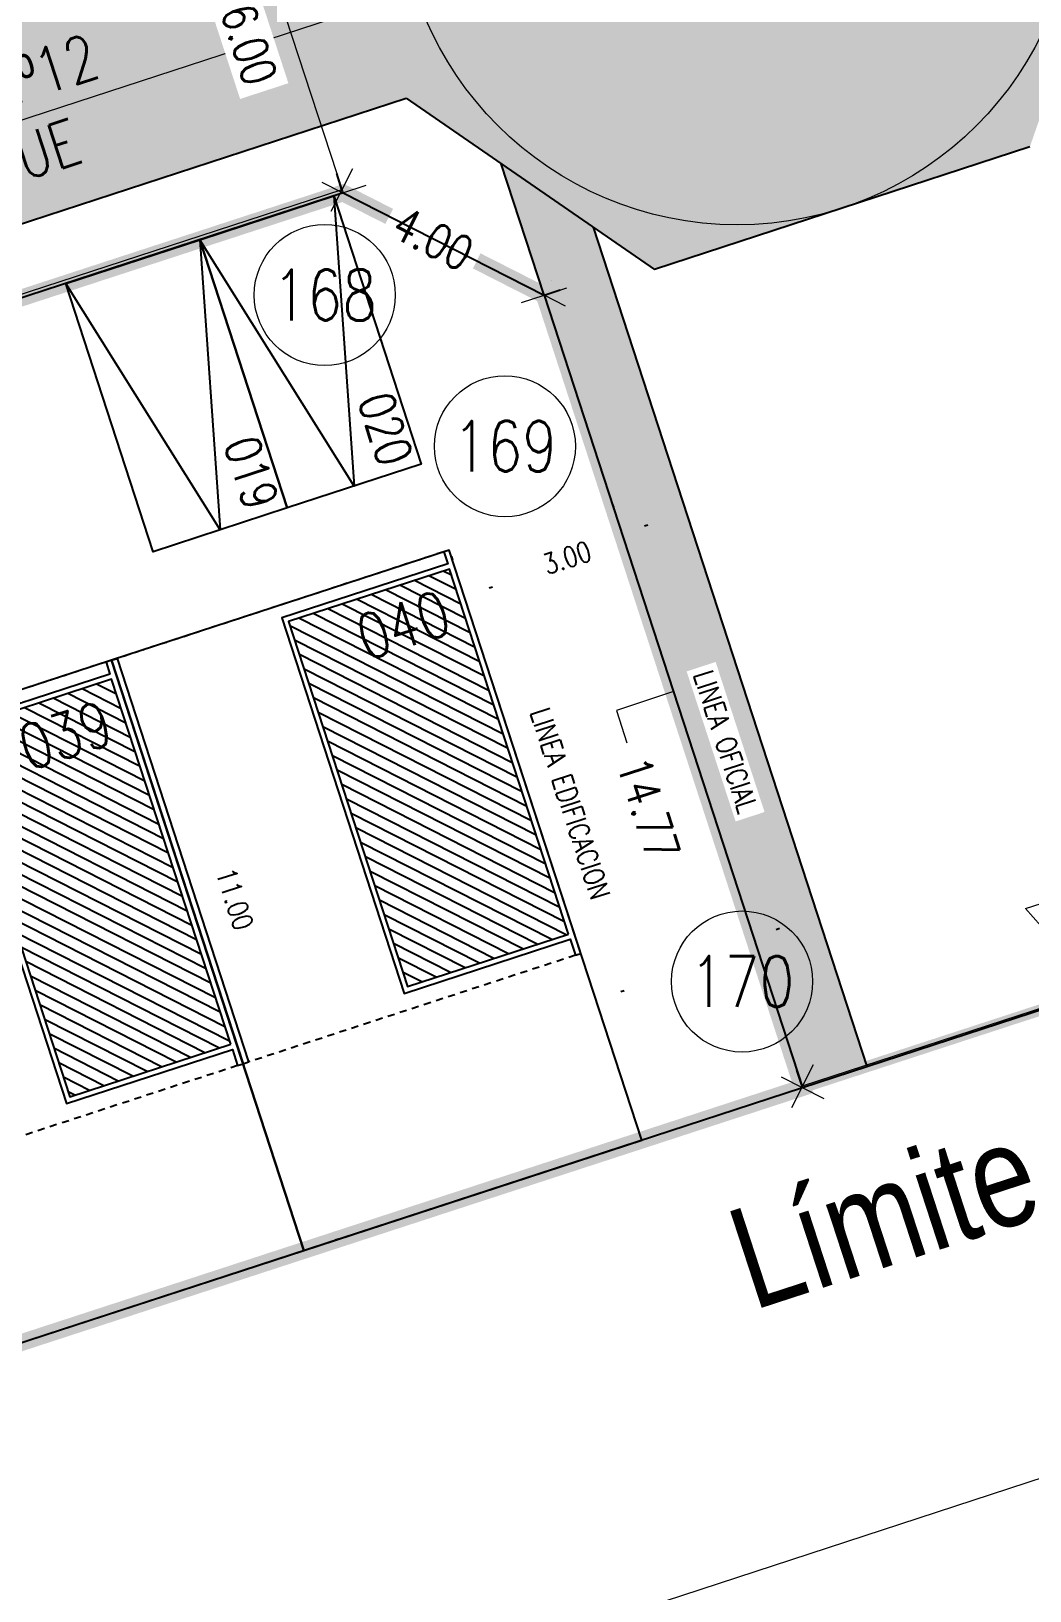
# Model space of a CAD drawing. Header units: metres. Extents: x 733085 to 734585, y 6084499 to 6087418.
# Drawn here: x 733611.74 to 733629.44, y 6086580.74 to 6086608.38 of the extents above; entities that cross this region are included whole.
import ezdxf

# ---------------------------------------------------------------- set-up
doc = ezdxf.new("R2010")
doc.units = ezdxf.units.M
doc.header["$LTSCALE"] = 5
doc.header["$MEASUREMENT"] = 0
doc.linetypes.add('HIDDEN', pattern=[0.375, 0.25, -0.125])
doc.linetypes.add('PHANTOM2', pattern=[1.25, 0.625, -0.125, 0.125, -0.125, 0.125, -0.125])
doc.layers.get('0').update_dxf_attribs({"color": 30})
doc.layers.get('DEFPOINTS').update_dxf_attribs({"color": 210})
doc.layers.add('U-ANNO-DIMS', color=210, linetype='Continuous', lineweight=18, plot=False)
for name, color, linetype, lineweight in [('U-ANNO-PATT', 8, 'Continuous', 18), ('U-ANNO-SYMB', 3, 'Continuous', 18), ('U-ANNO-TEXT', 3, 'Continuous', 18)]:
    doc.layers.add(name, color=color, linetype=linetype, lineweight=lineweight)
for name, color, linetype in [('U-BLDG', 7, 'Continuous'), ('U-GREN', 60, 'Continuous'), ('U-LIMT', 6, 'PHANTOM2'), ('U-PROP', 1, 'Continuous'), ('U-SDWK', 4, 'Continuous'), ('U-STRT', 4, 'Continuous')]:
    doc.layers.add(name, color=color, linetype=linetype)
doc.styles.add('E-ROMANS', font='romans.shx', dxfattribs={"width": 0.8})
doc.dimstyles.new('E-0200_TICK_18', dxfattribs={"dimscale": 0.001, "dimtxt": 360, "dimasz": 360, "dimexe": 180, "dimexo": 120, "dimgap": 180, "dimtad": 0, "dimzin": 0, "dimdsep": 46, "dimtxsty": 'E-ROMANS', "dimblk": 'OBLIQUE', "dimcen": 180, "dimclrd": 256, "dimclre": 256, "dimclrt": 256, "dimadec": 0, "dimazin": 0, "dimtfac": 1, "dimtmove": 1, "dimatfit": 3, "dimldrblk": 'OPEN90', "dimfxl": 1, "dimtfill": 1, "dimtolj": 1, "dimtzin": 0, "dimarcsym": 0})
doc.dimstyles.new('E-0500_TICK_12', dxfattribs={"dimscale": 0.001, "dimtxt": 600, "dimasz": 600, "dimexe": 300, "dimexo": 200, "dimgap": 300, "dimtad": 0, "dimzin": 0, "dimdsep": 46, "dimtxsty": 'E-ROMANS', "dimblk": 'OBLIQUE', "dimcen": 300, "dimclrd": 256, "dimclre": 256, "dimclrt": 256, "dimadec": 0, "dimazin": 0, "dimtfac": 1, "dimtmove": 1, "dimatfit": 3, "dimldrblk": 'OPEN90', "dimfxl": 1, "dimtfill": 1, "dimtolj": 1, "dimtzin": 0, "dimlwd": -1, "dimarcsym": 0})
doc.dimstyles.new('E-1000_TICK_24', dxfattribs={"dimscale": 0.001, "dimtxt": 2400, "dimasz": 2400, "dimexe": 1200, "dimexo": 800, "dimgap": 1200, "dimtad": 0, "dimzin": 0, "dimdsep": 46, "dimtxsty": 'E-ROMANS', "dimblk": 'OBLIQUE', "dimcen": 1200, "dimclrd": 256, "dimclre": 256, "dimclrt": 256, "dimadec": 0, "dimazin": 0, "dimtfac": 1, "dimtmove": 1, "dimatfit": 3, "dimldrblk": 'OPEN90', "dimfxl": 1, "dimtfill": 1, "dimtolj": 1, "dimtzin": 0, "dimlwd": -1, "dimarcsym": 0})

# ---------------------------------------------------------------- blocks, each defined once
blk = doc.blocks.new('casa')
h = blk.add_hatch()
h.set_pattern_fill('LINE', color=252, scale=0.06, angle=45, style=0)
h.set_pattern_definition([(45, (-8.755947228379299, 1.529366919320627), (-0.1347038418160373, 0.1347038418160373), [])])
h.paths.add_polyline_path([(3.102210664352354, 0.201001939683267), (0.1022257000274749, 0.201001939683267), (0.1022255927061355, -6.603990602145244), (3.102242964280038, -6.603990649458436)])
at = {"color": 252}
blk.add_line((0, -6.999999999999999), (0, 0.5220594658906643), dxfattribs=at)
at = {"color": 1, "linetype": 'HIDDEN', "ltscale": 0.1}
for p, q in [((0.1020175530240977, 0.5220594658906643), (6.197018523868451, 0.5220594658906643)), ((0.1020242458974394, -6.999991121657415), (6.197020108980382, -7.000001823261669))]:
    blk.add_line(p, q, dxfattribs=at)
for p, q in [((6.299037661988223, 0.5220096241100984), (6.197018523868451, 0.5220594658906643)), ((6.29904233262306, -6.999999999999999), (6.197020517026942, -7.000001823254377))]:
    blk.add_line(p, q)
for points in [[(-5.55495142862128e-06, 0.5220594658906643), (0.1020175530240977, 0.5220594658906643), (0.1020217302634023, 0.2990019400184858), (3.197017734193821, 0.2990019702894822), (3.197017734193764, -6.699994889408656), (0.1020242458974394, -6.699973233949492), (0.1020242458974394, -6.999991121657415), (0, -6.999999999999999)], [(6.197020517026999, 0.5220576407880637), (6.197020517026942, -7.000001823254364)]]:
    blk.add_lwpolyline(points)
for points in [[(6.197016530710016, 0.5220576426643229), (6.197020517026999, 0.5220576407880726)], [(6.197020517026942, -7.000001823254377), (6.197020108980382, -7.000001823261669)]]:
    blk.add_lwpolyline(points, close=True)
at = {"color": 252}
for points in [[(6.299037661988223, 0.5220096241100984), (6.29904233262306, -6.999999999999999)], [(0.1022255927061337, -6.603990602145244), (0.1022257000274749, 0.201001939683267), (3.102210664352356, 0.201001939683267), (3.102242964280038, -6.603990649458438), (0.1022041264433824, -6.603990602144903)]]:
    blk.add_lwpolyline(points, dxfattribs=at)
blk = doc.blocks.new('PRK-250x500')
for points in [[(0, 0), (5, 0), (5, -2.5), (0, -2.5), (0, 0)], [(0, 0), (5, -1.25), (0, -2.5)]]:
    blk.add_lwpolyline(points)
blk = doc.blocks.new('*D1823')
at = {"layer": 'DEFPOINTS', "color": 0, "transparency": 16777216}
for p in [(733622.0004317923, 6086600.112851879, 1.811159411953038e-08), (733622.0005624094, 6086600.11245197), (733619.1486874796, 6086599.181425315, -1.046733974358407e-08)]:
    blk.add_point(p, dxfattribs=at)
at = {"layer": 'U-ANNO-DIMS', "lineweight": -2, "transparency": 16777216}
for p, q in [((733622.0376888528, 6086599.998782113), (733622.0564479998, 6086599.941347321)), ((733619.18594454, 6086599.06735555), (733619.204703687, 6086599.009920757))]:
    blk.add_line(p, q, dxfattribs=at)
at = {"layer": 'U-ANNO-DIMS', "transparency": 16777216, "insert": (733621.2352503407, 6086599.043769611), "char_height": 0.36, "attachment_point": 5, "rotation": 18.08788881581635, "style": 'E-ROMANS', "bg_fill": 3, "box_fill_scale": 1.25, "bg_fill_color": 256, "bg_fill_true_color": 13158600, "bg_fill_transparency": 0}
blk.add_mtext('\\A1;3.00', dxfattribs=at)
blk = doc.blocks.new('_Oblique')
at = {"color": 0, "linetype": 'ByBlock', "lineweight": -2}
blk.add_line((-0.5, -0.5), (0.5, 0.5), dxfattribs=at)
blk = doc.blocks.new('_Open90')
at = {"color": 0, "linetype": 'ByBlock', "lineweight": -2}
for p, q in [((-0.5, 0.5), (0, 0)), ((0, 0), (-1, 0)), ((0, 0), (-0.5, -0.5))]:
    blk.add_line(p, q, dxfattribs=at)
blk = doc.blocks.new('*D2100')
at = {"layer": 'DEFPOINTS', "color": 0, "transparency": 16777216}
for p in [(733620.830899227, 6086603.697499538, -1.428981213265094e-08), (733625.4125010124, 6086589.654770378, -7.144409582478772e-09), (733625.4125012537, 6086589.654770457)]:
    blk.add_point(p, dxfattribs=at)
at = {"layer": 'U-ANNO-DIMS', "lineweight": -2, "transparency": 16777216}
for p, q in [((733620.8308994682, 6086603.697499617), (733621.1161037441, 6086603.79055079)), ((733625.4125012537, 6086589.654770457), (733625.6977055296, 6086589.74782163))]:
    blk.add_line(p, q, dxfattribs=at)
at = {"layer": 'U-ANNO-DIMS', "transparency": 16777216}
for p, q in [((733620.8308994682, 6086603.697499617), (733625.4125012537, 6086589.654770457)), ((733623.1217003609, 6086596.676135037), (733622.1120923136, 6086596.334364166)), ((733622.1120923136, 6086596.334364166), (733622.2981946596, 6086595.763955614))]:
    blk.add_line(p, q, dxfattribs=at)
at = {"layer": 'U-ANNO-DIMS', "transparency": 16777216, "xscale": 0.6, "yscale": 0.6, "zscale": 0.6}
for p, rotation in [((733620.8308994682, 6086603.697499617), 108.0695105418221), ((733625.4125012537, 6086589.654770457), 288.0695105418221)]:
    blk.add_blockref('_Oblique', p, dxfattribs=dict(at, rotation=rotation))
at = {"layer": 'U-ANNO-DIMS', "transparency": 16777216, "insert": (733622.6783751674, 6086594.598692427), "char_height": 0.6, "attachment_point": 5, "rotation": 288.06951054182207, "style": 'E-ROMANS', "bg_fill": 3, "box_fill_scale": 1.25, "bg_fill_color": 256, "bg_fill_true_color": 13158600, "bg_fill_transparency": 0}
blk.add_mtext('\\A1;14.77', dxfattribs=at)
blk = doc.blocks.new('*D2101')
at = {"layer": 'DEFPOINTS', "color": 0, "transparency": 16777216}
for p in [(733635.8614369619, 6086593.092865608, -7.144348962656244e-09), (733625.4053398708, 6086589.676719462, -7.144348956884341e-09), (733625.4053398708, 6086589.676719462)]:
    blk.add_point(p, dxfattribs=at)
at = {"layer": 'U-ANNO-DIMS', "lineweight": -2, "transparency": 16777216}
for p, q in [((733635.8614369619, 6086593.092865608), (733635.768269348, 6086593.378031867)), ((733625.4053398708, 6086589.676719462), (733625.3121722569, 6086589.961885721))]:
    blk.add_line(p, q, dxfattribs=at)
at = {"layer": 'U-ANNO-DIMS', "transparency": 16777216}
for p, q in [((733635.8614369619, 6086593.092865608), (733625.4053398708, 6086589.676719462)), ((733629.3649304276, 6086592.826733699), (733629.9352629473, 6086593.013068927)), ((733630.6333884166, 6086591.384792535), (733629.3649304276, 6086592.826733699))]:
    blk.add_line(p, q, dxfattribs=at)
for p, xscale, yscale, zscale, rotation in [((733635.8614369619, 6086593.092865608), 0.6, 0.6, 0.6, 18.09290439004907), ((733625.4053398708, 6086589.676719462), 0.6000000000000001, 0.6000000000000001, 0.6000000000000001, 198.0929043900491)]:
    blk.add_blockref('_Oblique', p, dxfattribs=dict(at, xscale=xscale, yscale=yscale, zscale=zscale, rotation=rotation))
at = {"layer": 'U-ANNO-DIMS', "transparency": 16777216, "insert": (733631.1003708077, 6086593.393725179), "char_height": 0.6, "attachment_point": 5, "rotation": 18.092904390049107, "style": 'E-ROMANS', "bg_fill": 3, "box_fill_scale": 1.25, "bg_fill_color": 256, "bg_fill_true_color": 13158600, "bg_fill_transparency": 0}
blk.add_mtext('\\A1;11.00', dxfattribs=at)
blk = doc.blocks.new('*D2116')
at = {"layer": 'DEFPOINTS', "color": 0, "transparency": 16777216}
for p in [(733615.4035430786, 6086611.21354488, -7.144379258388901e-09), (733617.2646726647, 6086605.509136239, -1.428981213227434e-08), (733617.2646726628, 6086605.509136238)]:
    blk.add_point(p, dxfattribs=at)
at = {"layer": 'U-ANNO-DIMS', "lineweight": -2, "transparency": 16777216}
for p, q in [((733615.4035430767, 6086611.213544879), (733615.118338811, 6086611.120493675)), ((733617.2646726628, 6086605.509136238), (733616.9794683971, 6086605.416085033))]:
    blk.add_line(p, q, dxfattribs=at)
at = {"layer": 'U-ANNO-DIMS', "transparency": 16777216}
blk.add_line((733615.4035430767, 6086611.213544879), (733617.2646726628, 6086605.509136238), dxfattribs=at)
at = {"layer": 'U-ANNO-DIMS', "transparency": 16777216, "xscale": 0.6, "yscale": 0.6, "zscale": 0.6}
for p, rotation in [((733615.4035430767, 6086611.213544879), 108.0695169401886), ((733617.2646726628, 6086605.509136238), 288.0695169401886)]:
    blk.add_blockref('_Oblique', p, dxfattribs=dict(at, rotation=rotation))
at = {"layer": 'U-ANNO-DIMS', "transparency": 16777216, "insert": (733615.5977856154, 6086608.141355656), "char_height": 0.6, "attachment_point": 5, "rotation": 288.0695169401886, "style": 'E-ROMANS', "bg_fill": 3, "box_fill_scale": 1.25, "bg_fill_color": 256, "bg_fill_true_color": 13158600, "bg_fill_transparency": 0}
blk.add_mtext('\\A1;6.00', dxfattribs=at)
blk = doc.blocks.new('*D2120')
at = {"layer": 'DEFPOINTS', "color": 0, "transparency": 16777216}
for p in [(733615.3833765895, 6086611.27535096), (733615.4035430667, 6086611.213544886, -7.144439913656169e-09), (733600.9803241845, 6086606.507445749, -1.428981213227434e-08)]:
    blk.add_point(p, dxfattribs=at)
at = {"layer": 'U-ANNO-DIMS', "lineweight": -2, "transparency": 16777216}
for p, q in [((733615.3833765895, 6086611.27535096), (733615.2903190148, 6086611.560553147)), ((733600.9601577073, 6086606.569251824), (733600.8671001326, 6086606.854454011))]:
    blk.add_line(p, q, dxfattribs=at)
at = {"layer": 'U-ANNO-DIMS', "transparency": 16777216}
blk.add_line((733600.9601577073, 6086606.569251824), (733615.3833765895, 6086611.27535096), dxfattribs=at)
for p, xscale, yscale, zscale, rotation in [((733615.3833765895, 6086611.27535096), 0.6, 0.6, 0.6, 18.07079659821665), ((733600.9601577073, 6086606.569251824), 0.6000000000000001, 0.6000000000000001, 0.6000000000000001, 198.0707965982167)]:
    blk.add_blockref('_Oblique', p, dxfattribs=dict(at, xscale=xscale, yscale=yscale, zscale=zscale, rotation=rotation))
at = {"layer": 'U-ANNO-DIMS', "transparency": 16777216, "insert": (733607.6441982482, 6086609.444066691), "char_height": 0.6, "attachment_point": 5, "rotation": 18.07079659821665, "style": 'E-ROMANS', "bg_fill": 3, "box_fill_scale": 1.25, "bg_fill_color": 256, "bg_fill_true_color": 13158600, "bg_fill_transparency": 0}
blk.add_mtext('\\A1;15.17', dxfattribs=at)
blk = doc.blocks.new('*D2121')
at = {"layer": 'DEFPOINTS', "color": 0, "transparency": 16777216}
for p in [(733617.2646726642, 6086605.509136238, -1.428981213227434e-08), (733602.8226320813, 6086600.860724467), (733602.841347809, 6086600.803360278, -1.428981213227434e-08)]:
    blk.add_point(p, dxfattribs=at)
at = {"layer": 'U-ANNO-DIMS', "lineweight": -2, "transparency": 16777216}
for p, q in [((733617.2459569369, 6086605.566500426), (733617.1529057557, 6086605.851704699)), ((733602.8226320813, 6086600.860724467), (733602.7295809002, 6086601.14592874))]:
    blk.add_line(p, q, dxfattribs=at)
at = {"layer": 'U-ANNO-DIMS', "transparency": 16777216}
blk.add_line((733617.2459569369, 6086605.566500426), (733602.8226320813, 6086600.860724467), dxfattribs=at)
at = {"layer": 'U-ANNO-DIMS', "transparency": 16777216, "xscale": 0.6000000000000001, "yscale": 0.6000000000000001, "zscale": 0.6000000000000001}
for p, rotation in [((733617.2459569369, 6086605.566500426), 18.06951217203245), ((733602.8226320813, 6086600.860724467), 198.0695121720325)]:
    blk.add_blockref('_Oblique', p, dxfattribs=dict(at, rotation=rotation))
at = {"layer": 'U-ANNO-DIMS', "transparency": 16777216, "insert": (733610.0369670505, 6086602.562523466), "char_height": 0.6, "attachment_point": 5, "rotation": 18.06951217203244, "style": 'E-ROMANS', "bg_fill": 3, "box_fill_scale": 1.25, "bg_fill_color": 256, "bg_fill_true_color": 13158600, "bg_fill_transparency": 0}
blk.add_mtext('\\A1;15.17', dxfattribs=at)
blk = doc.blocks.new('*D2125')
at = {"layer": 'DEFPOINTS', "color": 0, "transparency": 16777216}
for p in [(733617.2645649058, 6086605.509455889, 106.9999999928556), (733617.2645649062, 6086605.509455891), (733620.8308992267, 6086603.697499538, 106.9999999857102)]:
    blk.add_point(p, dxfattribs=at)
at = {"layer": 'U-ANNO-DIMS', "transparency": 16777216}
for p, q in [((733617.2645649062, 6086605.509455891), (733617.9392014248, 6086605.166691637)), ((733620.8308992272, 6086603.69749954), (733619.7783002765, 6086604.232296107))]:
    blk.add_line(p, q, dxfattribs=at)
at = {"layer": 'U-ANNO-DIMS', "lineweight": -2, "transparency": 16777216}
for p, q in [((733617.4000723311, 6086605.776164733), (733617.400453453, 6086605.776914865)), ((733620.966406652, 6086603.964208381), (733620.9667877739, 6086603.964958513))]:
    blk.add_line(p, q, dxfattribs=at)
at = {"layer": 'U-ANNO-DIMS', "transparency": 16777216, "xscale": 0.6, "yscale": 0.6, "zscale": 0.6}
for p, rotation in [((733617.2645649062, 6086605.509455891), 153.0661292550701), ((733620.8308992272, 6086603.69749954), 333.0661292550701)]:
    blk.add_blockref('_Oblique', p, dxfattribs=dict(at, rotation=rotation))
at = {"layer": 'U-ANNO-DIMS', "transparency": 16777216, "insert": (733618.8587508502, 6086604.699493871), "char_height": 0.6, "attachment_point": 5, "rotation": 333.06612925507005, "style": 'E-ROMANS', "bg_fill": 3, "box_fill_scale": 1.25, "bg_fill_color": 256, "bg_fill_true_color": 13158600, "bg_fill_transparency": 0}
blk.add_mtext('\\A1;4.00', dxfattribs=at)
blk = doc.blocks.new('*D2230')
at = {"layer": 'DEFPOINTS', "color": 0, "transparency": 16777216}
for p in [(733688.8252594657, 6086610.396851651, -7.14434899189297e-09), (733691.2826585406, 6086602.875275518), (733571.65149552, 6086572.114622764, -7.144348927211513e-09)]:
    blk.add_point(p, dxfattribs=at)
at = {"layer": 'U-ANNO-DIMS', "lineweight": -2, "transparency": 16777216}
for p, q in [((733689.0737064367, 6086609.636408292), (733691.6553289972, 6086601.734610479)), ((733571.899942491, 6086571.354179405), (733574.4815650515, 6086563.452381592))]:
    blk.add_line(p, q, dxfattribs=at)
at = {"layer": 'U-ANNO-DIMS', "transparency": 16777216}
blk.add_line((733574.108894595, 6086564.593046631), (733691.2826585406, 6086602.875275518), dxfattribs=at)
at = {"layer": 'U-ANNO-DIMS', "transparency": 16777216, "xscale": 2.4, "yscale": 2.4, "zscale": 2.4}
for p, rotation in [((733691.2826585406, 6086602.875275518), 18.09290439279616), ((733574.108894595, 6086564.593046631), 198.0929043927962)]:
    blk.add_blockref('_Oblique', p, dxfattribs=dict(at, rotation=rotation))
at = {"layer": 'U-ANNO-DIMS', "transparency": 16777216, "insert": (733632.464209572, 6086585.41083794), "char_height": 0.012, "attachment_point": 5, "rotation": 18.09290439279616, "style": 'E-ROMANS', "bg_fill": 3, "box_fill_scale": 1.25, "bg_fill_color": 256, "bg_fill_true_color": 13158600, "bg_fill_transparency": 0}
blk.add_mtext('\\A1;123.27', dxfattribs=at)
blk = doc.blocks.new('*D2769')
at = {"layer": 'DEFPOINTS', "color": 0, "transparency": 16777216}
for p in [(733622.7822638862, 6086599.660104241, -1.046748268177758e-08), (733625.1155375165, 6086592.508559817), (733625.1155374984, 6086592.508559812)]:
    blk.add_point(p, dxfattribs=at)
at = {"layer": 'U-ANNO-DIMS', "lineweight": -2, "transparency": 16777216}
for p, q in [((733622.6681821756, 6086599.622883772), (733622.6111413022, 6086599.60427353)), ((733625.001455806, 6086592.471339348), (733624.944414933, 6086592.452729106))]:
    blk.add_line(p, q, dxfattribs=at)
at = {"layer": 'U-ANNO-DIMS', "transparency": 16777216, "insert": (733624.0469047651, 6086595.78394723), "char_height": 0.36, "attachment_point": 5, "rotation": 288.0695110316349, "style": 'E-ROMANS', "bg_fill": 3, "box_fill_scale": 1.25, "bg_fill_color": 256, "bg_fill_true_color": 13158600, "bg_fill_transparency": 0}
blk.add_mtext('\\A1;LINEA OFICIAL', dxfattribs=at)
blk = doc.blocks.new('*D2770')
at = {"layer": 'DEFPOINTS', "color": 0, "transparency": 16777216}
for p in [(733620.0276204883, 6086598.559894069, -1.046748268177758e-08), (733622.3608941187, 6086591.408349645), (733622.3608940949, 6086591.408349637)]:
    blk.add_point(p, dxfattribs=at)
at = {"layer": 'U-ANNO-DIMS', "lineweight": -2, "transparency": 16777216}
for p, q in [((733619.9135387782, 6086598.522673598), (733619.8564978987, 6086598.504063356)), ((733622.2468124086, 6086591.371129175), (733622.189771529, 6086591.352518932))]:
    blk.add_line(p, q, dxfattribs=at)
at = {"layer": 'U-ANNO-DIMS', "transparency": 16777216, "insert": (733621.2922613621, 6086594.683737056), "char_height": 0.36, "attachment_point": 5, "rotation": 288.0695110316349, "style": 'E-ROMANS', "bg_fill": 3, "box_fill_scale": 1.25, "bg_fill_color": 256, "bg_fill_true_color": 13158600, "bg_fill_transparency": 0}
blk.add_mtext('\\A1;LINEA EDIFICACION', dxfattribs=at)
blk = doc.blocks.new('*D2804')
at = {"layer": 'DEFPOINTS', "color": 0, "transparency": 16777216}
for p in [(733613.8867537004, 6086597.464695102, 1.329100867004942e-08), (733613.8867536883, 6086597.464695098), (733617.2986302669, 6086587.007205, 1.329098152031827e-08)]:
    blk.add_point(p, dxfattribs=at)
at = {"layer": 'U-ANNO-DIMS', "lineweight": -2, "transparency": 16777216}
for p, q in [((733613.7726719903, 6086597.42747463), (733613.7156311239, 6086597.40886439)), ((733617.1845485568, 6086586.969984529), (733617.1275076899, 6086586.951374289))]:
    blk.add_line(p, q, dxfattribs=at)
at = {"layer": 'U-ANNO-DIMS', "transparency": 16777216, "insert": (733615.3445554499, 6086592.996494731), "char_height": 0.36, "attachment_point": 5, "rotation": 288.0695116789587, "style": 'E-ROMANS', "bg_fill": 3, "box_fill_scale": 1.25, "bg_fill_color": 256, "bg_fill_true_color": 13158600, "bg_fill_transparency": 0}
blk.add_mtext('\\A1;11.00', dxfattribs=at)

msp = doc.modelspace()

# ---------------------------------------------------------------- hatches: boundary and pattern name
at = {"layer": 'U-ANNO-PATT'}
h = msp.add_hatch(dxfattribs=at)
h.set_pattern_fill('DOTS', color=256, scale=0.1, angle=16.04581036123385, style=0)
h.set_pattern_definition([(304.1153225051065, (733622.4165291588, 6087003.453537518), (0.1759490678593303, 0.02332120589576751), [0, -0.15875])])
h.paths.add_polyline_path([(733805.2890463405, 6086596.627648914), (733804.6160138341, 6086597.621141363), (733784.2494186502, 6086583.823974988), (733784.9224511569, 6086582.830482541)])
h.paths.add_polyline_path([(733799.2317537848, 6086605.569080951), (733798.5587212783, 6086606.562573399), (733778.3163123402, 6086592.849535877), (733778.8651585998, 6086591.771914574)])
h.paths.add_polyline_path([(733778.0422918361, 6086627.93289001), (733777.3692593293, 6086628.926382457), (733750.710545286, 6086610.866676861), (733751.3835777914, 6086609.873184415)])
h.paths.add_polyline_path([(733771.9849992729, 6086636.874322039), (733771.3119667656, 6086637.867814488), (733744.6532527287, 6086619.808108897), (733745.3262852348, 6086618.814616449)])
h.paths.add_polyline_path([(733754.9348423909, 6086662.042797481), (733754.261809884, 6086663.036289929), (733727.6030958488, 6086644.976584338), (733728.277307476, 6086643.981351338)])
h.paths.add_polyline_path([(733748.8775498304, 6086670.984229513), (733748.2045173233, 6086671.977721961), (733721.5458032924, 6086653.918016372), (733722.2188357982, 6086652.924523925)])
h.paths.add_polyline_path([(733730.916691553, 6086695.535758501), (733730.2436590464, 6086696.52925095), (733704.4956464259, 6086679.086491793), (733705.1686789324, 6086678.092999345)], flags=17)
h.paths.add_polyline_path([(733724.8593989969, 6086704.477190536), (733724.1863664904, 6086705.470682984), (733698.4383538531, 6086688.027923852), (733699.1113863606, 6086687.034431403)], flags=17)
h.paths.add_polyline_path([(733826.2073209211, 6086625.08162873), (733828.4656237989, 6086623.165583996), (733828.725791871, 6086624.518566158), (733810.6987763547, 6086639.813488941), (733804.9333226647, 6086648.324124978), (733803.2667978614, 6086648.644584891), (733804.8547627998, 6086646.300520956), (733809.7973098832, 6086639.004612902)])
h.paths.add_polyline_path([(733800.2220951963, 6086655.278572002), (733781.8258732418, 6086682.434032427), (733780.1593483466, 6086682.754492357), (733781.7473133844, 6086680.410428339), (733798.316894591, 6086655.951351414), (733799.9016352763, 6086653.612047163)])
h.paths.add_polyline_path([(733777.114645748, 6086689.388479561), (733758.7184238172, 6086716.543939875), (733757.051898861, 6086716.864399818), (733758.6398639621, 6086714.520335723), (733775.2094451925, 6086690.061258894), (733776.7941858058, 6086687.721954607)])
h.paths.add_polyline_path([(733754.0071962792, 6086723.498387008), (733737.1422349433, 6086748.393487277), (733732.243590337, 6086749.335459281), (733679.9176453977, 6086713.887719418), (733606.6971160052, 6086689.998677837), (733604.4352367604, 6086685.546143288), (733613.8924009991, 6086656.559690643), (733615.4054228651, 6086655.791078129), (733614.3803744279, 6086658.932878063), (733605.7302260876, 6086685.445806135), (733607.541862682, 6086689.012033002), (733680.4506466124, 6086712.799364034), (733732.5051047633, 6086748.063187618), (733736.4275216653, 6086747.308936756), (733752.101995771, 6086724.171166278), (733753.686736338, 6086721.831862058)])
h.paths.add_polyline_path([(733703.3935842903, 6086673.581394348), (733677.4818878522, 6086711.830772273), (733676.2948239404, 6086711.443478991), (733682.1307916028, 6086702.828754239), (733662.0663327628, 6086696.282493298), (733658.9646267236, 6086705.789302419), (733657.8238096292, 6086705.417097693), (733671.5953844471, 6086663.206865198)], flags=17)
h.paths.add_polyline_path([(733682.8311077228, 6086701.794987267), (733701.5062042583, 6086674.227868037), (733672.3639968168, 6086664.719887017), (733662.4385374881, 6086695.141676204)], flags=16)
h.paths.add_polyline_path([(733618.0129820087, 6086647.798842008), (733617.0049274586, 6086650.88855524), (733616.2363151325, 6086649.375533288), (733627.0370488461, 6086616.271005504), (733628.5500706622, 6086615.502393136), (733627.672775715, 6086618.191324813)])
h.paths.add_polyline_path([(733631.9306136036, 6086605.140941723), (733630.5269404778, 6086609.443236112), (733629.8749227894, 6086607.572848574), (733634.7292797918, 6086592.694119003), (733635.870096886, 6086593.066323727)])
h.paths.add_polyline_path([(733621.6995110026, 6086604.904020618), (733620.0705603904, 6086606.027957669), (733621.4731236679, 6086601.729064991), (733625.4126068242, 6086589.654447074), (733626.5534239187, 6086590.026651799)])
h.paths.add_polyline_path([(733608.5567322827, 6086645.186976545), (733607.043710242, 6086645.955589133), (733608.0517647889, 6086642.865875917), (733617.215285684, 6086614.779448168), (733618.0925806317, 6086612.090516486), (733618.861193003, 6086613.603538309)])
h.paths.add_polyline_path([(733596.2593809225, 6086682.878676075), (733591.8068466247, 6086685.140555832), (733548.6354886913, 6086671.055402757), (733548.0183749676, 6086669.591809116), (733591.7065093989, 6086683.845566479), (733595.2727360609, 6086682.033929476), (733604.4361511902, 6086653.94782544), (733605.4442056235, 6086650.858112091), (733606.2128180482, 6086652.371134214)])
h.paths.add_polyline_path([(733776.6847024267, 6086714.628189721), (733743.2783339277, 6086763.940777927), (733742.2848414794, 6086763.26774542), (733775.6912099775, 6086713.955157215)])
h.paths.add_polyline_path([(733816.6935433606, 6086781.893170542), (733816.020510854, 6086782.886662992), (733766.6356570658, 6086749.431338838), (733758.2227507355, 6086761.849994447), (733748.9501545465, 6086755.568357721), (733749.623187053, 6086754.574865272), (733757.9022907929, 6086760.183469492), (733766.3151971236, 6086747.764813883)])
h.paths.add_polyline_path([(733833.7557146797, 6086756.974406318), (733833.0826821738, 6086757.967898766), (733801.2081327807, 6086736.37477252), (733801.8811652873, 6086735.381280071)])
h.paths.add_polyline_path([(733839.8130072351, 6086748.032974281), (733839.1399747294, 6086749.026466727), (733807.2654253376, 6086727.433340484), (733807.9384578436, 6086726.439848037)])
h.paths.add_polyline_path([(733856.8631640582, 6086722.864498915), (733856.1901315522, 6086723.857991364), (733824.3155821668, 6086702.264865121), (733824.9886146733, 6086701.271372672)])
h.paths.add_polyline_path([(733862.9204566147, 6086713.923066877), (733862.2474241076, 6086714.916559326), (733830.3728747248, 6086693.323433083), (733831.0459072313, 6086692.329940635)])
h.paths.add_polyline_path([(733879.9706134368, 6086688.754591512), (733879.2975809303, 6086689.748083961), (733847.4230315526, 6086668.154957724), (733848.0960640591, 6086667.161465275)])
h.paths.add_polyline_path([(733886.0279059919, 6086679.813159474), (733885.3548734855, 6086680.806651923), (733853.4803241101, 6086659.213525686), (733854.1533566166, 6086658.220033238)])
h.paths.add_polyline_path([(733845.0562380435, 6086627.187151912), (733846.0875869323, 6086627.885829923), (733827.781427863, 6086643.41759053), (733826.424561245, 6086644.568816596), (733825.3932123561, 6086643.870138586)])
h.paths.add_polyline_path([(733823.654031818, 6086646.919457146), (733821.0656407737, 6086649.11556338), (733820.6121728419, 6086649.784947047), (733804.0425916463, 6086674.244023892), (733801.7551632915, 6086677.620596014), (733800.7616708428, 6086676.947563508), (733820.164174285, 6086648.306687357), (733822.6226829285, 6086646.220779135)])
h.paths.add_polyline_path([(733799.7921518056, 6086680.518282317), (733778.6477139053, 6086711.730503413), (733777.6542214566, 6086711.057470906), (733798.7986593575, 6086679.845249811)])
h = msp.add_hatch(dxfattribs=at)
h.set_pattern_fill('BRASS', color=256, scale=0.2, angle=44.9999999750137, style=0)
h.set_pattern_definition([(333.0695121517382, (734229.5209510413, 6084675.822972861), (0.5751946618942712, 1.132276954162865), []), (333.0695121517382, (734229.8085483722, 6084676.389111338), (0.5751946618942712, 1.132276954162865), [0.635, -0.3175])])
h.paths.add_polyline_path([(733740.8516158966, 6086702.266083517), (733738.4679591038, 6086705.784702606), (733755.3159352305, 6086717.19821221), (733759.8294403163, 6086716.330299866), (733777.3282855565, 6086690.499496094), (733776.4603732227, 6086685.985991062), (733760.5230984635, 6086675.189427896), (733758.1394416718, 6086678.708046983), (733748.204517181, 6086671.977721917), (733754.9348422436, 6086662.042797432), (733764.8697667303, 6086668.773122493), (733762.4861099407, 6086672.291741587), (733778.4233846992, 6086683.088304754), (733782.9368897356, 6086682.22039242), (733800.435735034, 6086656.389588687), (733799.5678226913, 6086651.876083605), (733783.630547902, 6086641.079520418), (733781.2468911025, 6086644.598139502), (733771.3119666232, 6086637.867814441), (733778.0422916971, 6086627.932889957), (733787.9772161671, 6086634.663215023), (733785.5935593797, 6086638.181834108), (733801.530834166, 6086648.978397297), (733806.0443392512, 6086648.110484954), (733811.2997538657, 6086640.352739577), (733828.8992371103, 6086625.420554218), (733828.1392334052, 6086621.46821892), (733810.8773024147, 6086609.774279328), (733808.4936456213, 6086613.292898417), (733798.558721136, 6086606.562573353), (733805.2890461987, 6086596.627648869), (733815.2239706852, 6086603.357973931), (733812.8403138922, 6086606.876593019), (733833.9225421108, 6086621.158558546), (733834.9146404945, 6086620.316818095), (733840.9308423458, 6086624.392439825), (733821.992389008, 6086640.460667046), (733822.2368330967, 6086641.73187795), (733841.834775196, 6086655.008327216), (733844.2184319887, 6086651.489708127), (733854.153356475, 6086658.220033192), (733847.4230314103, 6086668.154957678), (733837.488106925, 6086661.424632612), (733839.8717637173, 6086657.906013526), (733820.2738216213, 6086644.62956426), (733816.3457846311, 6086645.384895584), (733798.3740523801, 6086671.913748362), (733799.1293837101, 6086675.84178535), (733818.7273258097, 6086689.118234615), (733821.1109826034, 6086685.599615525), (733831.0459070881, 6086692.329940589), (733824.3155820246, 6086702.264865075), (733814.3806575397, 6086695.534540012), (733816.7643143322, 6086692.015920924), (733797.1663722344, 6086678.739471659), (733793.2383352441, 6086679.494802983), (733775.2666029958, 6086706.023655765), (733776.0219343246, 6086709.951692748), (733795.6198764226, 6086723.228142016), (733798.0035332164, 6086719.709522926), (733807.9384577016, 6086726.439847989), (733801.2081326386, 6086736.374772475), (733791.2732081542, 6086729.644447412), (733793.6568649501, 6086726.125828316), (733774.0589228489, 6086712.849379058), (733770.1308858604, 6086713.604710382), (733739.8429647741, 6086758.314023225), (733739.0591018391, 6086760.716583371), (733677.4303062743, 6086718.966711183), (733551.5153525969, 6086677.885506378), (733548.9440454106, 6086671.78719953), (733591.8570150929, 6086685.788050462), (733597.0048735242, 6086683.172947245), (733606.7252261299, 6086653.379815468), (733604.9135894328, 6086649.813588439), (733588.588903008, 6086644.487471269), (733587.270677922, 6086648.527865138), (733575.8625069797, 6086644.805817887), (733579.5845542282, 6086633.397646944), (733590.9927251708, 6086637.119694195), (733589.6745000912, 6086641.160088111), (733605.9991866, 6086646.486205225), (733609.5654133897, 6086644.674568162), (733619.3736011111, 6086614.612219485), (733617.2921604972, 6086610.514880968), (733601.3679318496, 6086605.319417763), (733600.0497067841, 6086609.359811638), (733588.64153584, 6086605.637764391), (733592.3635830876, 6086594.229593447), (733603.7717540307, 6086597.951640696), (733602.4535289638, 6086601.99203457), (733618.3860758547, 6086607.190211658), (733622.7854778088, 6086604.154729291), (733629.4402441927, 6086606.325923518), (733631.2087091982, 6086611.398968259), (733647.12809372, 6086616.592850936), (733648.4463187853, 6086612.552457065), (733659.8544897331, 6086616.274504315), (733656.1324424815, 6086627.682675255), (733644.7242715453, 6086623.960628007), (733646.0424966043, 6086619.920234133), (733630.0954700289, 6086614.717332914), (733626.028367502, 6086616.7834137), (733615.7239067769, 6086648.366851949), (733617.5355433299, 6086651.933078743), (733633.8602299964, 6086657.259195917), (733635.1784550633, 6086653.21880204), (733646.5866260112, 6086656.940849296), (733642.8645787598, 6086668.349020231), (733631.4564078143, 6086664.626972984), (733632.774632882, 6086660.58657911), (733616.4499462201, 6086655.260461938), (733612.8837196206, 6086657.072098936), (733603.6596399036, 6086685.344141493), (733606.2747425258, 6086690.49200021), (733679.6511446409, 6086714.43189706), (733732.0275381447, 6086749.913812847), (733737.8351278394, 6086748.797057633), (733754.2208360983, 6086724.609403601), (733753.3529237563, 6086720.095898519), (733736.5049476253, 6086708.682388917), (733734.1212908335, 6086712.201008002), (733724.1863663493, 6086705.470682941), (733730.9166914119, 6086695.535758454)])

# ---------------------------------------------------------------- linework, layer by layer
at = {"layer": 'U-ANNO-SYMB', "ltscale": 0.2}
msp.add_line((733596.3698614853, 6086601.847596273), (733624.2518383707, 6086610.944412729), dxfattribs=at)
msp.add_circle((733624.2518385256, 6086610.944412253), 6, dxfattribs=at)
at = {"layer": 'U-ANNO-TEXT'}
for centre in [(733616.939549893, 6086603.70023411), (733620.1336001992, 6086601.020282676), (733624.3386832526, 6086591.533993021)]:
    msp.add_circle(centre, 1.25, dxfattribs=at)
at = {"layer": 'U-BLDG'}
for points in [[(733613.1593977349, 6086597.227350509), (733616.5712743808, 6086586.769860477), (733622.5605641255, 6086588.723935284), (733619.1486874797, 6086599.181425315)], [(733607.1701080125, 6086595.27327571), (733610.5819846584, 6086584.815785678), (733616.5712744031, 6086586.769860485), (733613.1593977573, 6086597.227350516)]]:
    msp.add_lwpolyline(points, close=True, dxfattribs=at)
at = {"layer": 'U-PROP', "ltscale": 0.3}
msp.add_line((733620.8308992278, 6086603.697499538), (733625.4126068252, 6086589.654447073), dxfattribs=at)
msp.add_lwpolyline([(733617.2646725109, 6086605.509136189), (733602.841347809, 6086600.803360279), (733603.9579619844, 6086597.380908992), (733587.7963864829, 6086592.10800872), (733583.7021345015, 6086604.656996782), (733599.8637099833, 6086609.929897058), (733600.9803241846, 6086606.50744575), (733615.4036488732, 6086611.213221656)], dxfattribs=at)
at = {"layer": 'U-SDWK'}
for p, q in [((733620.8308992913, 6086603.697499506), (733620.0705603914, 6086606.027957669)), ((733621.6995110029, 6086604.904020618), (733626.5534239224, 6086590.026651789))]:
    msp.add_line(p, q, dxfattribs=at)
at = {"layer": 'U-SDWK', "ltscale": 0.3, "const_width": 0.3}
msp.add_lwpolyline([(733571.6516015155, 6086572.114299506), (733625.4126068247, 6086589.654447074), (733620.8308992274, 6086603.697499539), (733617.2646726636, 6086605.509136239), (733602.8413478081, 6086600.80336028)], dxfattribs=at)
at = {"layer": 'U-STRT'}
for p, q in [((733618.386075997, 6086607.190211705), (733622.7854779508, 6086604.154729337)), ((733629.4402443357, 6086606.325923564), (733622.7854779507, 6086604.154729337))]:
    msp.add_line(p, q, dxfattribs=at)
msp.add_lwpolyline([(733617.2921606398, 6086610.514881014), (733601.3679319926, 6086605.319417808), (733600.0497069255, 6086609.359811686), (733588.6415359827, 6086605.637764436), (733592.3635832303, 6086594.229593493), (733603.7717541734, 6086597.951640742), (733602.4535291066, 6086601.992034616), (733618.386075997, 6086607.190211705)], dxfattribs=at)

# ---------------------------------------------------------------- block references
at = {"layer": 'U-BLDG', "xscale": -1, "rotation": 18.06954781792421}
for p in [(733619.3106145486, 6086598.685115268, 3.322689982932192e-09), (733613.3213248263, 6086596.731040468, 3.322689982932192e-09)]:
    msp.add_blockref('casa', p, dxfattribs=at)
at = {"layer": 'U-GREN', "rotation": 288.0695121766495}
for p in [(733617.1015614654, 6086605.45591933, -7.14442450090561e-09), (733614.7248591854, 6086604.68049282, -7.14442450090561e-09)]:
    msp.add_blockref('PRK-250x500', p, dxfattribs=at)

# ---------------------------------------------------------------- texts
at = {"layer": 'U-ANNO-TEXT', "attachment_point": 5, "style": 'E-ROMANS'}
for s, insert, char_height, rotation in [('PASAJE Nº12', (733610.2509777304, 6086607.107487465, 7.145375181532113e-09), 0.8, 18.069512190781175), ('PUYEHUE', (733610.6973785751, 6086605.849709728, 7.145376896279148e-09), 0.8, 18.029457999212827), ('168', (733616.939549893, 6086603.70023411), 0.9, 359.9999999750137), ('020', (733618.015374233, 6086601.327988593), 0.625, 288.0695120282971), ('169', (733620.1336001992, 6086601.020282676), 0.9, 359.9999999750137), ('019', (733615.638671953, 6086600.552562083), 0.625, 288.0695120282971), ('170', (733624.3386832526, 6086591.533993021), 0.9, 359.9999999750137)]:
    msp.add_mtext(s, dxfattribs=dict(at, insert=insert, char_height=char_height, rotation=rotation))
at = {"layer": 'U-ANNO-TEXT', "ltscale": 5, "insert": (733623.9716696746, 6086587.411289944, 7.268408023371934e-09), "char_height": 1.8, "width": 15.34600156148422, "attachment_point": 1, "rotation": 18.06951219204641, "style": 'E-ROMANS'}
msp.add_mtext('{\\fArial|b0|i0|c0|p34;Límite Predial}', dxfattribs=at)

# ---------------------------------------------------------------- next in the draw order: dimensions: what is measured, and where the dimension line sits
at = {"layer": 'U-ANNO-DIMS'}
dim = msp.add_linear_dim(base=(733622.0005624094, 6086600.11245197, 1.046733974358408e-08), p1=(733619.1486874797, 6086599.181425315), p2=(733622.0004317928, 6086600.112851879, 2.857893386311446e-08), angle=18.087888815816346, dimstyle='E-0200_TICK_18', override={"dimsd1": 1, "dimsd2": 1}, dxfattribs=at)
dim.commit()
dim.dimension.update_dxf_attribs({"geometry": '*D1823', "text_midpoint": (733620.8180809116, 6086598.907515219, 1.046733974358408e-08), "dimtype": 161})

# ---------------------------------------------------------------- next in the draw order: linework, layer by layer
at = {"layer": 'U-PROP', "ltscale": 0.3}
msp.add_lwpolyline([(733551.5153526547, 6086677.885506222), (733543.4124462074, 6086658.668039658), (733564.5796063128, 6086593.790147397), (733571.6516015161, 6086572.114299505), (733688.8409757188, 6086610.348683427), (733680.3966860251, 6086636.230648552), (733707.3402760172, 6086645.021305308), (733717.8967274604, 6086652.172676663), (733750.0981955049, 6086604.638693675), (733758.9982316829, 6086610.66794307), (733788.2695912782, 6086567.459210063), (733843.6243849809, 6086604.958816211), (733833.7532432164, 6086619.530039924), (733846.6451056211, 6086628.263515933), (733843.2825879268, 6086633.220969846), (733897.6522962028, 6086670.053238766), (733897.6522962028, 6086670.053238766), (733812.8983371337, 6086795.162230613), (733752.5555094999, 6086770.226649139)], dxfattribs=at)

# ---------------------------------------------------------------- next in the draw order: dimensions: what is measured, and where the dimension line sits
at = {"layer": 'U-ANNO-DIMS'}
for base, p1, p2, angle, picture, middle in [((733617.2646726628, 6086605.509136238, 1.428981213227434e-08), (733615.4035430783, 6086611.213544878, 7.145432873885442e-09), (733617.2646726643, 6086605.509136238), 288.0695169401886, '*D2116', (733615.5977856154, 6086608.141355656, 1.428981213227434e-08)), ((733625.4125012537, 6086589.654770457, 1.428981213227434e-08), (733620.8308992272, 6086603.697499539), (733625.4125010126, 6086589.654770379, 7.145402549795571e-09), 288.06951054182207, '*D2100', (733622.3912458334, 6086595.478751337, 1.428981213227434e-08))]:
    dim = msp.add_linear_dim(base=base, p1=p1, p2=p2, angle=angle, dimstyle='E-0500_TICK_12', override={"dimfxl": 0.1, "dimfxlon": 1}, dxfattribs=at)
    dim.commit()
    dim.dimension.update_dxf_attribs({"geometry": picture, "text_midpoint": middle, "dimtype": 161})

# ---------------------------------------------------------------- next in the draw order: dimensions: what is measured, and where the dimension line sits
for base, p1, p2, angle, picture, middle in [((733615.3833765895, 6086611.27535096, 1.428981213227434e-08), (733600.9803241845, 6086606.507445749), (733615.4035430669, 6086611.213544886, 7.145372218618174e-09), 18.070796598216653, '*D2120', (733607.6441982482, 6086609.444066691, 1.428981213227434e-08)), ((733602.8226320813, 6086600.860724467, 1.428981213227434e-08), (733617.2646726643, 6086605.509136238), (733602.841347809, 6086600.803360279), 198.06951217203246, '*D2121', (733610.0369670505, 6086602.562523466, 1.428981213227434e-08)), ((733625.4053398708, 6086589.676719462, 1.428981213227434e-08), (733635.8614369618, 6086593.092865608, 7.145463169618099e-09), (733625.4053398712, 6086589.676719462, 7.145463175390002e-09), 198.0929043946602, '*D2101', (733630.2204292063, 6086593.106236542, 1.428981213227434e-08))]:
    dim = msp.add_linear_dim(base=base, p1=p1, p2=p2, angle=angle, dimstyle='E-0500_TICK_12', override={"dimfxl": 0.1, "dimfxlon": 1}, dxfattribs=at)
    dim.commit()
    dim.dimension.update_dxf_attribs({"geometry": picture, "text_midpoint": middle, "dimtype": 161})

# ---------------------------------------------------------------- next in the draw order: dimensions: what is measured, and where the dimension line sits
dim = msp.add_linear_dim(base=(733617.2645649062, 6086605.509455891, -106.9999999857102), p1=(733620.8308992272, 6086603.697499539), p2=(733617.2645649061, 6086605.50945589, 7.145440585205329e-09), angle=153.06612925507005, dimstyle='E-0500_TICK_12', override={"dimfxl": 0.1, "dimfxlon": 1}, dxfattribs=at)
dim.commit()
dim.dimension.update_dxf_attribs({"geometry": '*D2125', "text_midpoint": (733618.8587508502, 6086604.699493871, -106.9999999857102), "dimtype": 161})

# ---------------------------------------------------------------- next in the draw order: linework, layer by layer
at = {"layer": 'U-LIMT', "ltscale": 0.25, "const_width": 0.2, "elevation": 1.428981213227435e-08}
msp.add_lwpolyline([(733551.5153521898, 6086677.885506314), (733543.4124457424, 6086658.66803975), (733564.5796058478, 6086593.790147489), (733571.6516010511, 6086572.114299597), (733688.8409752538, 6086610.348683519), (733680.3966862132, 6086636.230648614), (733707.3402755522, 6086645.0213054), (733717.8967269955, 6086652.172676755), (733750.0981950399, 6086604.638693768), (733758.998231218, 6086610.667943162), (733788.2695908132, 6086567.459210156), (733843.6243845159, 6086604.958816303), (733833.7532427515, 6086619.530040016), (733846.6451051561, 6086628.263516026), (733843.2825874619, 6086633.220969939), (733897.6522957379, 6086670.053238858), (733897.6522957379, 6086670.053238858), (733812.8983366687, 6086795.162230705), (733752.5555052146, 6086770.226647652), (733743.2783334629, 6086763.940778018), (733737.1682622064, 6086772.960118979), (733671.054999619, 6086975.598977094), (733667.5536879238, 6086994.180349513), (733661.6786803158, 6087027.396808856)], dxfattribs=at)
at = {"layer": 'U-PROP', "ltscale": 0.3}
msp.add_line((733617.2646726645, 6086605.509136238), (733620.8308992912, 6086603.697499506), dxfattribs=at)

# ---------------------------------------------------------------- next in the draw order: dimensions: what is measured, and where the dimension line sits
at = {"layer": 'U-ANNO-DIMS'}
dim = msp.add_linear_dim(base=(733691.2826585406, 6086602.875275518, 1.428981213227434e-08), p1=(733571.6514955199, 6086572.114622763, 7.14546320506283e-09), p2=(733688.8252594661, 6086610.39685165, 7.145463140381373e-09), angle=18.09290439279616, dimstyle='E-1000_TICK_24', override={"dimtxt": 12, "dimdec": 2}, dxfattribs=at)
dim.commit()
dim.dimension.update_dxf_attribs({"geometry": '*D2230', "text_midpoint": (733632.464209572, 6086585.41083794, 1.428981213227434e-08), "dimtype": 161})

# ---------------------------------------------------------------- next in the draw order: texts
at = {"layer": 'U-ANNO-TEXT', "char_height": 0.8000000000000003, "attachment_point": 5, "rotation": 18.06951100145558, "style": 'E-ROMANS'}
for s, insert in [('040', (733618.334085796, 6086597.850932819)), ('039', (733612.344796073, 6086595.896858021))]:
    msp.add_mtext(s, dxfattribs=dict(at, insert=insert))

# ---------------------------------------------------------------- next in the draw order: dimensions: what is measured, and where the dimension line sits
at = {"layer": 'U-ANNO-DIMS'}
for base, p1, p2, text, picture, middle in [((733625.1155374984, 6086592.508559812, -1.428857004108513e-08), (733622.7822638861, 6086599.660104242, -2.475605272286271e-08), (733625.1155375167, 6086592.508559818, -1.428857004151251e-08), 'LINEA OFICIAL', '*D2769', (733624.0469047651, 6086595.78394723, -1.428857004108513e-08)), ((733622.3608940949, 6086591.408349637, -1.428857004108513e-08), (733620.0276204882, 6086598.55989407, -2.475605272286271e-08), (733622.3608941188, 6086591.408349646, -1.428857004151251e-08), 'LINEA EDIFICACION', '*D2770', (733621.2922613621, 6086594.683737056, -1.428857004108513e-08))]:
    dim = msp.add_linear_dim(base=base, p1=p1, p2=p2, angle=288.0695110316349, text=text, dimstyle='E-0200_TICK_18', override={"dimsd1": 1, "dimsd2": 1}, dxfattribs=at)
    dim.commit()
    dim.dimension.update_dxf_attribs({"geometry": picture, "text_midpoint": middle, "dimtype": 161})
dim = msp.add_linear_dim(base=(733613.8867536883, 6086597.464695098), p1=(733617.2986302663, 6086587.007205, 1.329098152031827e-08), p2=(733613.8867537006, 6086597.464695101, 1.329100867004942e-08), angle=108.06951167895869, dimstyle='E-0200_TICK_18', override={"dimsd1": 1, "dimsd2": 1}, dxfattribs=at)
dim.commit()
dim.dimension.update_dxf_attribs({"geometry": '*D2804', "text_midpoint": (733615.3445554499, 6086592.996494731), "dimtype": 161})

doc.saveas('drawing.dxf')
